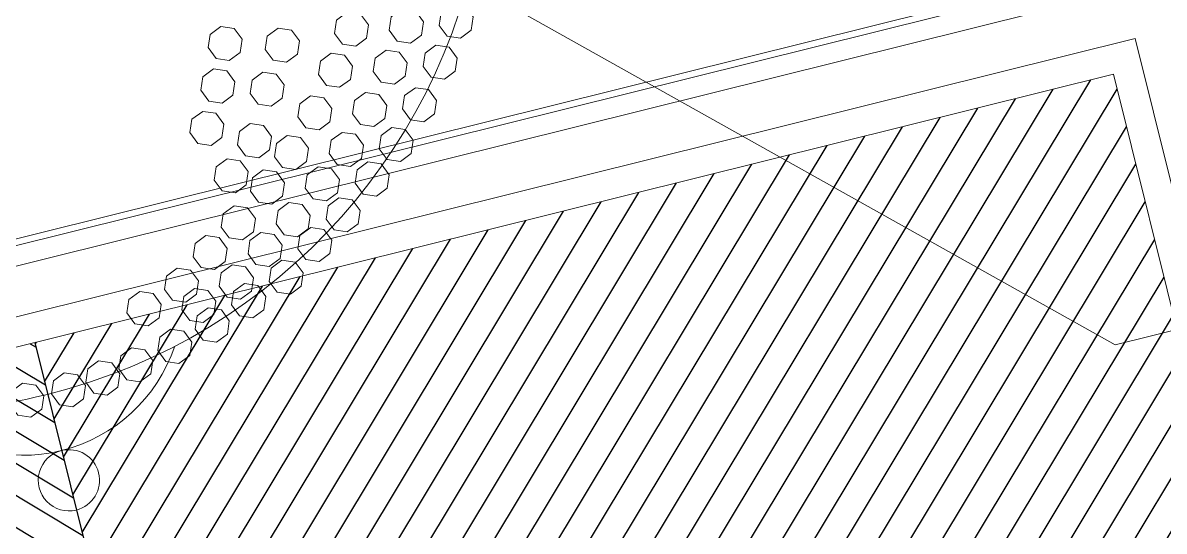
# Model space of a CAD drawing. Header units: inches. Extents: x 252212 to 296477, y 417293 to 492071.
# Drawn here: x 268561 to 269082, y 474553 to 474785 of the extents above; entities that cross this region are included whole.
import ezdxf

# ---------------------------------------------------------------- set-up
doc = ezdxf.new("R2010")
doc.units = ezdxf.units.IN
doc.header["$MEASUREMENT"] = 0
for name, color, linetype in [('8', 8, 'Continuous'), ('ELECTRICAL', 10, 'Continuous'), ('gypsum', 31, 'Continuous'), ('MARBLE 2', 6, 'Continuous'), ('WOOD LINES', 35, 'Continuous')]:
    doc.layers.add(name, color=color, linetype=linetype)
for name, color, linetype, lineweight in [('Glass', 4, 'Continuous', 0), ('ID-NOTES', 3, 'Continuous', 0), ('Marble', 6, 'Continuous', 0)]:
    doc.layers.add(name, color=color, linetype=linetype, lineweight=lineweight)
doc.styles.add('ZZ-Dim All', font='romans.shx', dxfattribs={"width": 0.8})
doc.dimstyles.new('DIM 0200', dxfattribs={"dimscale": 200, "dimtxt": 1, "dimasz": 0.8, "dimexe": 0.5, "dimexo": 1, "dimgap": 0.4, "dimtad": 1, "dimdec": 0, "dimrnd": 10, "dimdsep": 46, "dimtxsty": 'ZZ-Dim All', "dimblk1": 'ARCHTICK', "dimblk2": 'ARCHTICK', "dimsah": 1, "dimcen": 1, "dimdle": 0.5, "dimclrd": 256, "dimclre": 256, "dimclrt": 256, "dimadec": 0, "dimazin": 2, "dimtfac": 1, "dimtdec": 0, "dimtix": 1, "dimtmove": 2, "dimatfit": 2, "dimfxl": 1, "dimfxlon": 1, "dimtolj": 1, "dimtzin": 0, "dimlwd": -1, "dimlwe": -1, "dimarcsym": 0})

# ---------------------------------------------------------------- blocks, each defined once
blk = doc.blocks.new('SECTION A AND B CEILING')
at = {"layer": '8'}
h = blk.add_hatch(dxfattribs=at)
h.set_pattern_fill('ANSI31', color=256, scale=100, style=0)
edge = h.paths.add_edge_path()
edge.add_line((113691.15, 11126.91), (116053.5, 11126.91))
edge.add_arc((116053.5, 10976.91), 150, 0, 90, ccw=False)
edge.add_line((116203.5, 10976.91), (116203.5, 10801.91))
edge.add_line((116203.5, 10801.91), (116115, 10801.91))
edge.add_line((116115, 10801.91), (116058.39, 10876.91))
edge.add_line((116058.39, 10876.91), (116019.32, 10876.91))
edge.add_line((116019.32, 10876.91), (116019.32, 10854.41))
edge.add_line((116019.32, 10854.41), (116028.32, 10854.41))
edge.add_line((116028.32, 10854.41), (116028.32, 10846.91))
edge.add_arc((116029.21, 10818.98), 27.95, 29.519, 91.8217, ccw=False)
edge.add_arc((116021.07, 10817.34), 35.93, 6.5273, 25.3967, ccw=False)
edge.add_arc((115725.48, 10783.27), 333.48, 4.7514, 6.5687, ccw=False)
edge.add_arc((116110.97, 10816.64), 53.47, 186.1636, 202.8448)
edge.add_arc((116077.99, 10803.75), 18.1, -154.2285, -83.169)
edge.add_line((116080.14, 10785.78), (116080.14, 10782.78))
edge.add_arc((116080.14, 10774.98), 7.8, 90, 308.4673)
edge.add_line((116085, 10768.87), (116085, 10759.87))
edge.add_arc((116085, 10738.87), 21, 0, 90, ccw=False)
edge.add_line((116106, 10738.87), (116155, 10738.87))
edge.add_line((116155, 10738.87), (116155, 10693.87))
edge.add_line((116155, 10693.87), (116275, 10693.87))
edge.add_line((116275, 10693.87), (116275, 10713.87))
edge.add_line((116275, 10713.87), (116295, 10713.87))
edge.add_line((116295, 10713.87), (116295, 10738.87))
edge.add_line((116295, 10738.87), (116228.5, 10738.87))
edge.add_line((116228.5, 10738.87), (116228.5, 10976.91))
edge.add_arc((116053.5, 10976.91), 175, 0, 90)
edge.add_line((116053.5, 11151.91), (113691.15, 11151.91))
edge.add_line((113691.15, 11151.91), (113166.49, 11151.91))
edge.add_arc((113166.49, 10976.91), 175, 90, 180)
edge.add_line((112991.49, 10976.91), (112991.49, 10738.87))
edge.add_line((112991.49, 10738.87), (112924.99, 10738.87))
edge.add_line((112924.99, 10738.87), (112924.99, 10713.87))
edge.add_line((112924.99, 10713.87), (112944.99, 10713.87))
edge.add_line((112944.99, 10713.87), (112944.99, 10693.87))
edge.add_line((112944.99, 10693.87), (113064.99, 10693.87))
edge.add_line((113064.99, 10693.87), (113064.99, 10738.87))
edge.add_line((113064.99, 10738.87), (113113.99, 10738.87))
edge.add_arc((113134.99, 10738.87), 21, 90, 180, ccw=False)
edge.add_line((113134.99, 10759.87), (113134.99, 10768.87))
edge.add_arc((113139.85, 10774.98), 7.8, -128.4673, 90)
edge.add_line((113139.85, 10782.78), (113139.85, 10785.78))
edge.add_arc((113142, 10803.75), 18.1, -96.831, -25.7715)
edge.add_arc((113109.02, 10816.64), 53.47, -22.8448, -6.1636)
edge.add_arc((113494.51, 10783.27), 333.48, 173.4313, 175.2486, ccw=False)
edge.add_arc((113198.92, 10817.34), 35.93, 154.6033, 173.4727, ccw=False)
edge.add_arc((113190.78, 10818.98), 27.95, 88.1783, 150.481, ccw=False)
edge.add_line((113191.67, 10846.91), (113191.67, 10854.41))
edge.add_line((113191.67, 10854.41), (113200.67, 10854.41))
edge.add_line((113200.67, 10854.41), (113200.67, 10876.91))
edge.add_line((113200.67, 10876.91), (113161.6, 10876.91))
edge.add_line((113161.6, 10876.91), (113104.99, 10801.91))
edge.add_line((113104.99, 10801.91), (113016.49, 10801.91))
edge.add_line((113016.49, 10801.91), (113016.49, 10976.91))
edge.add_arc((113166.49, 10976.91), 150, 90, 180, ccw=False)
edge.add_line((113166.49, 11126.91), (113691.15, 11126.91))
blk = doc.blocks.new('crystal ch 21')
at = {"layer": 'Glass', "color": 193, "lineweight": 0}
for points in [[(38549.75, 39227.24), (38555.4, 39224.9), (38557.75, 39219.24), (38555.4, 39213.58), (38549.75, 39211.24), (38544.09, 39213.58), (38541.75, 39219.24), (38544.09, 39224.9)], [(38492.28, 39219.63), (38497.93, 39217.28), (38500.28, 39211.63), (38497.93, 39205.97), (38492.28, 39203.63), (38486.62, 39205.97), (38484.28, 39211.63), (38486.62, 39217.28)], [(38524.6, 39220.13), (38530.26, 39217.78), (38532.6, 39212.13), (38530.26, 39206.47), (38524.6, 39204.13), (38518.95, 39206.47), (38516.6, 39212.13), (38518.95, 39217.78)], [(38467.68, 39214.98), (38473.34, 39212.63), (38475.68, 39206.98), (38473.34, 39201.32), (38467.68, 39198.98), (38462.02, 39201.32), (38459.68, 39206.98), (38462.02, 39212.63)], [(38445.08, 39211.66), (38450.74, 39209.31), (38453.08, 39203.66), (38450.74, 39198), (38445.08, 39195.66), (38439.43, 39198), (38437.08, 39203.66), (38439.43, 39209.31)], [(38557.64, 39209.19), (38563.3, 39206.84), (38565.64, 39201.19), (38563.3, 39195.53), (38557.64, 39193.19), (38551.98, 39195.53), (38549.64, 39201.19), (38551.98, 39206.84)], [(38503.91, 39203.21), (38509.56, 39200.86), (38511.91, 39195.21), (38509.56, 39189.55), (38503.91, 39187.21), (38498.25, 39189.55), (38495.91, 39195.21), (38498.25, 39200.86)], [(38536.21, 39202.38), (38541.86, 39200.04), (38544.21, 39194.38), (38541.86, 39188.72), (38536.21, 39186.38), (38530.55, 39188.72), (38528.21, 39194.38), (38530.55, 39200.04)], [(38479.31, 39198.56), (38484.97, 39196.21), (38487.31, 39190.56), (38484.97, 39184.9), (38479.31, 39182.56), (38473.66, 39184.9), (38471.31, 39190.56), (38473.66, 39196.21)], [(38456.71, 39195.24), (38462.37, 39192.89), (38464.71, 39187.24), (38462.37, 39181.58), (38456.71, 39179.24), (38451.06, 39181.58), (38448.71, 39187.24), (38451.06, 39192.89)], [(38567.11, 39191.66), (38572.77, 39189.32), (38575.11, 39183.66), (38572.77, 39178), (38567.11, 39175.66), (38561.46, 39178), (38559.11, 39183.66), (38561.46, 39189.32)], [(38517.67, 39186.7), (38523.32, 39184.36), (38525.67, 39178.7), (38523.32, 39173.05), (38517.67, 39170.7), (38512.01, 39173.05), (38509.67, 39178.7), (38512.01, 39184.36)], [(38493.07, 39182.05), (38498.73, 39179.71), (38501.07, 39174.05), (38498.73, 39168.4), (38493.07, 39166.05), (38487.41, 39168.4), (38485.07, 39174.05), (38487.41, 39179.71)], [(38547.44, 39181.01), (38553.1, 39178.67), (38555.44, 39173.01), (38553.1, 39167.35), (38547.44, 39165.01), (38541.79, 39167.35), (38539.44, 39173.01), (38541.79, 39178.67)], [(38470.47, 39178.73), (38476.13, 39176.39), (38478.47, 39170.73), (38476.13, 39165.08), (38470.47, 39162.73), (38464.82, 39165.08), (38462.47, 39170.73), (38464.82, 39176.39)], [(38532.38, 39171.69), (38538.03, 39169.34), (38540.38, 39163.69), (38538.03, 39158.03), (38532.38, 39155.69), (38526.72, 39158.03), (38524.38, 39163.69), (38526.72, 39169.34)], [(38507.78, 39167.04), (38513.44, 39164.7), (38515.78, 39159.04), (38513.44, 39153.38), (38507.78, 39151.04), (38502.13, 39153.38), (38499.78, 39159.04), (38502.13, 39164.7)], [(38561.58, 39167.97), (38567.24, 39165.63), (38569.58, 39159.97), (38567.24, 39154.32), (38561.58, 39151.97), (38555.93, 39154.32), (38553.58, 39159.97), (38555.93, 39165.63)], [(38485.18, 39163.72), (38490.84, 39161.38), (38493.18, 39155.72), (38490.84, 39150.06), (38485.18, 39147.72), (38479.53, 39150.06), (38477.18, 39155.72), (38479.53, 39161.38)], [(38546.77, 39159.07), (38552.43, 39156.72), (38554.77, 39151.07), (38552.43, 39145.41), (38546.77, 39143.07), (38541.11, 39145.41), (38538.77, 39151.07), (38541.11, 39156.72)], [(38499.58, 39151.1), (38505.24, 39148.76), (38507.58, 39143.1), (38505.24, 39137.44), (38499.58, 39135.1), (38493.92, 39137.44), (38491.58, 39143.1), (38493.92, 39148.76)], [(38522.18, 39154.42), (38527.83, 39152.08), (38530.18, 39146.42), (38527.83, 39140.76), (38522.18, 39138.42), (38516.52, 39140.76), (38514.18, 39146.42), (38516.52, 39152.08)], [(38563.6, 39146.44), (38569.26, 39144.09), (38571.6, 39138.44), (38569.26, 39132.78), (38563.6, 39130.44), (38557.94, 39132.78), (38555.6, 39138.44), (38557.94, 39144.09)], [(38539.01, 39141.79), (38544.66, 39139.45), (38547.01, 39133.79), (38544.66, 39128.13), (38539.01, 39125.79), (38533.35, 39128.13), (38531.01, 39133.79), (38533.35, 39139.45)], [(38516.41, 39138.47), (38522.06, 39136.12), (38524.41, 39130.47), (38522.06, 39124.81), (38516.41, 39122.47), (38510.75, 39124.81), (38508.41, 39130.47), (38510.75, 39136.12)], [(38579.33, 39136.38), (38584.98, 39134.04), (38587.33, 39128.38), (38584.98, 39122.72), (38579.33, 39120.38), (38573.67, 39122.72), (38571.33, 39128.38), (38573.67, 39134.04)], [(38554.73, 39131.73), (38560.39, 39129.39), (38562.73, 39123.73), (38560.39, 39118.07), (38554.73, 39115.73), (38549.08, 39118.07), (38546.73, 39123.73), (38549.08, 39129.39)], [(38532.13, 39128.41), (38537.79, 39126.07), (38540.13, 39120.41), (38537.79, 39114.75), (38532.13, 39112.41), (38526.48, 39114.75), (38524.13, 39120.41), (38526.48, 39126.07)], [(38595.61, 39125.14), (38601.26, 39122.79), (38603.61, 39117.14), (38601.26, 39111.48), (38595.61, 39109.14), (38589.95, 39111.48), (38587.61, 39117.14), (38589.95, 39122.79)], [(38571.01, 39120.49), (38576.67, 39118.14), (38579.01, 39112.49), (38576.67, 39106.83), (38571.01, 39104.49), (38565.36, 39106.83), (38563.01, 39112.49), (38565.36, 39118.14)], [(38614.78, 39118.86), (38620.44, 39116.52), (38622.78, 39110.86), (38620.44, 39105.2), (38614.78, 39102.86), (38609.13, 39105.2), (38606.78, 39110.86), (38609.13, 39116.52)], [(38548.41, 39117.17), (38554.07, 39114.82), (38556.41, 39109.17), (38554.07, 39103.51), (38548.41, 39101.17), (38542.76, 39103.51), (38540.41, 39109.17), (38542.76, 39114.82)], [(38590.19, 39114.21), (38595.85, 39111.87), (38598.19, 39106.21), (38595.85, 39100.56), (38590.19, 39098.21), (38584.53, 39100.56), (38582.19, 39106.21), (38584.53, 39111.87)], [(38567.59, 39110.89), (38573.25, 39108.55), (38575.59, 39102.89), (38573.25, 39097.24), (38567.59, 39094.89), (38561.93, 39097.24), (38559.59, 39102.89), (38561.93, 39108.55)], [(38586.37, 39104.11), (38592.03, 39101.77), (38594.37, 39096.11), (38592.03, 39090.45), (38586.37, 39088.11), (38580.71, 39090.45), (38578.37, 39096.11), (38580.71, 39101.77)], [(38605.33, 39098.83), (38610.98, 39096.49), (38613.33, 39090.83), (38610.98, 39085.17), (38605.33, 39082.83), (38599.67, 39085.17), (38597.33, 39090.83), (38599.67, 39096.49)], [(38624.58, 39094.98), (38630.24, 39092.64), (38632.58, 39086.98), (38630.24, 39081.32), (38624.58, 39078.98), (38618.92, 39081.32), (38616.58, 39086.98), (38618.92, 39092.64)], [(38640.6, 39092.74), (38646.25, 39090.4), (38648.6, 39084.74), (38646.25, 39079.08), (38640.6, 39076.74), (38634.94, 39079.08), (38632.6, 39084.74), (38634.94, 39090.4)], [(38657.04, 39091.3), (38662.69, 39088.96), (38665.04, 39083.3), (38662.69, 39077.65), (38657.04, 39075.3), (38651.38, 39077.65), (38649.04, 39083.3), (38651.38, 39088.96)], [(38676.68, 39091.3), (38671.02, 39088.96), (38668.68, 39083.3), (38671.02, 39077.65), (38676.68, 39075.3), (38682.33, 39077.65), (38684.68, 39083.3), (38682.33, 39088.96)]]:
    blk.add_lwpolyline(points, close=True, dxfattribs=at)
for centre, radius, start, end in [((38666.86, 39348.43), 264.85, 201.2703, 270), ((38666.86, 39348.43), 264.85, 270, 338.7297), ((38666.86, 39130.27), 73.08, 212.6569, 270), ((38666.86, 39130.27), 73.08, 270, 327.3431), ((38666.86, 39043.23), 13.96, 90, 270), ((38666.86, 39043.23), 13.96, 270, 90)]:
    blk.add_arc(centre, radius, start, end, dxfattribs=at)
blk = doc.blocks.new('_ARCHTICK')
at = {"color": 0, "linetype": 'ByBlock', "const_width": 0.15}
blk.add_lwpolyline([(-0.5, -0.5), (0.5, 0.5)], dxfattribs=at)

msp = doc.modelspace()

# ---------------------------------------------------------------- hatches: boundary and pattern name
at = {"layer": 'WOOD LINES'}
h = msp.add_hatch(dxfattribs=at)
h.set_pattern_fill('ANSI31', color=256, scale=100, style=0)
h.set_pattern_definition([(58.971423, (251864.537, 417553.81), (-10.711379, 6.443319), [])])
h.paths.add_polyline_path([(268566.97, 474639.17), (269058.48, 474761.46), (269233.96, 474056.15), (268742.45, 473933.86)])
h = msp.add_hatch(dxfattribs=at)
h.set_pattern_fill('ANSI31', color=256, scale=100, angle=90, style=0)
h.set_pattern_definition([(148.971423, (251864.537, 417553.81), (-6.443319, -10.711379), [])])
h.paths.add_polyline_path([(268074.87, 474516.74), (268566.97, 474639.17), (268742.45, 473933.86), (268250.35, 473811.43)])

# ---------------------------------------------------------------- linework, layer by layer
at = {"layer": 'Marble', "ltscale": 1000, "elevation": 0}
for points in [[(268016.7, 474551.73), (269093.47, 474819.63), (269467.6, 473315.85), (268390.84, 473047.95)], [(268020.34, 474549.54), (269091.28, 474815.99), (269463.97, 473318.03), (268393.03, 473051.58)], [(268031.24, 474542.98), (269084.72, 474805.08), (269453.06, 473324.59), (268399.59, 473062.49)], [(268058.51, 474526.58), (269068.32, 474777.82), (269425.8, 473341), (268415.99, 473089.76)], [(268074.87, 474516.74), (269058.48, 474761.46), (269409.44, 473350.84), (268425.83, 473106.12)]]:
    msp.add_lwpolyline(points, close=True, dxfattribs=at)
at = {"layer": 'MARBLE 2', "color": 8}
msp.add_line((268566.97, 474639.17, 0), (268917.93, 473228.55, 0), dxfattribs=at)

# ---------------------------------------------------------------- block references
at = {"layer": 'ELECTRICAL', "xscale": -1, "rotation": 13.97142328298434}
msp.add_blockref('crystal ch 21', (315531.95, 446023.9, 0), dxfattribs=at)
at = {"layer": 'gypsum', "color": 0, "xscale": -1, "rotation": 13.97142328298426}
msp.add_blockref('SECTION A AND B CEILING', (382235.67, 492464.96, 0), dxfattribs=at)

# ---------------------------------------------------------------- leaders
at = {"layer": 'ID-NOTES'}
msp.add_leader([(268745.03, 474814.23, 0), (269059.28, 474638.18, 0), (271133.36, 475154.21, 0)], dimstyle='DIM 0200', override={"dimasz": 0.2, "dimtad": 0, "dimclrd": 8}, dxfattribs=at)

doc.saveas('drawing.dxf')
